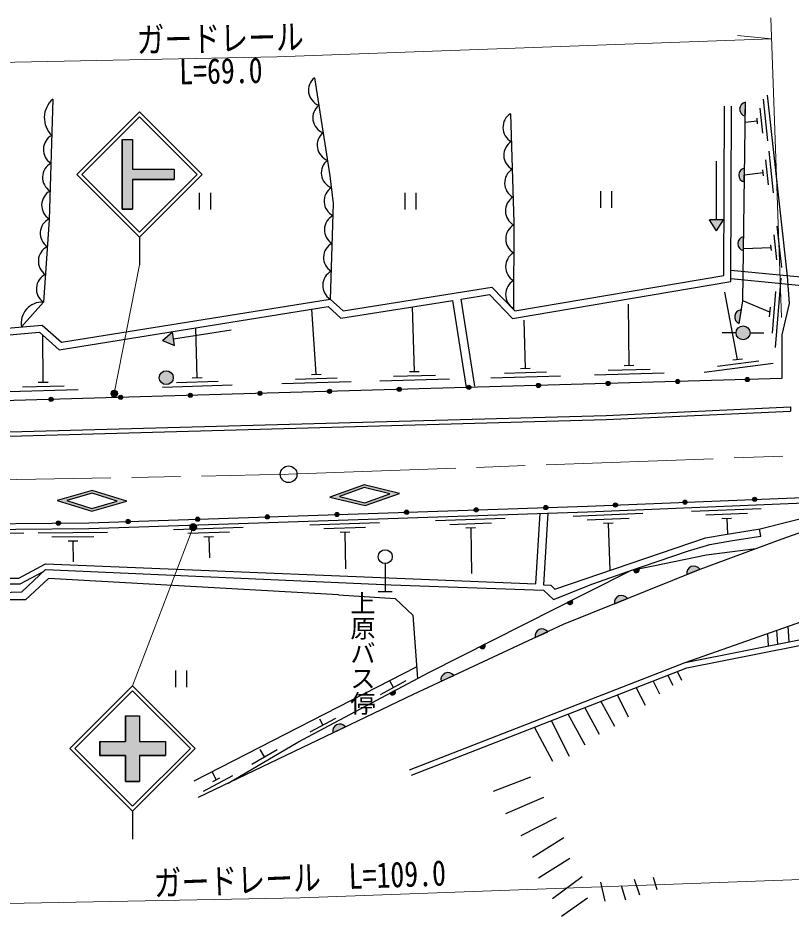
# Model space of a CAD drawing. Units: millimetres at full size, sheet at 1:1000; details may follow other scales. Extents: x 40000 to 680000, y 20000 to 380000.
# Drawn here: x 349910 to 405402, y 251530 to 316043 of the extents above; entities that cross this region are included whole.
import ezdxf
from ezdxf.enums import TextEntityAlignment as Align

# ---------------------------------------------------------------- set-up
doc = ezdxf.new("R2010")
doc.units = ezdxf.units.MM
doc.header["$LTSCALE"] = 1000
doc.linetypes.add('CHAIN', pattern=[18.5, 12, -1.5, 3.5, -1.5])
doc.linetypes.add('DASHED', pattern=[7.5, 6, -1.5])
for name, color, linetype, lineweight in [('M-BGD', 7, 'Continuous', 25), ('M-BMK', 2, 'CHAIN', 13), ('M-BMK-SRVR', 3, 'Continuous', 25), ('M-STR-HTXT', 7, 'Continuous', 13), ('M-STR-STRC', 7, 'Continuous', 25)]:
    doc.layers.add(name, color=color, linetype=linetype, lineweight=lineweight)
doc.layers.add('M-BMK-HTXT', color=7, linetype='Continuous')
doc.styles.add('@ＭＳ ゴシック', font='')
doc.styles.add('ＭＳ ゴシック', font='')
doc.styles.get('@ＭＳ ゴシック').set_extended_font_data('@MS Gothic')
doc.styles.get('ＭＳ ゴシック').set_extended_font_data('MS Gothic')

msp = doc.modelspace()

# ---------------------------------------------------------------- hatches: boundary and pattern name
at = {"layer": 'M-BGD'}
for points in [[(402115, 308992, -0.82183), (402129, 309983)], [(402050, 304260, -0.82183), (402064, 305250)], [(399561, 301546), (400061, 300746), (400561, 301546)], [(401983, 299333, -0.82183), (401996, 300324)], [(401684, 294096, -0.82183), (401835, 295075)], [(401458, 293421, -1), (402458, 293421, -0.41421), (401958, 292921, -0.41421)], [(360997, 293493), (360284, 292876), (361151, 292505)], [(360056, 290203, -1), (361056, 290203, -0.41421), (360556, 289703, -0.41421)], [(387422, 289651, -1), (387122, 289642, -1)], [(392420, 289792, -1), (392120, 289783, -1)], [(397418, 289932, -1), (397118, 289924, -1)], [(402416, 290073, -1), (402116, 290065, -1)], [(362432, 288943, -1), (362132, 288934, -1)], [(367430, 289087, -1), (367130, 289078, -1)], [(372428, 289228, -1), (372128, 289219, -1)], [(377426, 289369, -1), (377126, 289360, -1)], [(382424, 289510, -1), (382124, 289501, -1)], [(352436, 288650, -1), (352136, 288641, -1)], [(357434, 288796, -1), (357134, 288788, -1)], [(397642, 281253, -1), (397941, 281265, -1)], [(402637, 281456, -1), (402937, 281468, -1)], [(377655, 280535, -0.41421), (377799, 280690, -0.41421), (377954, 280545, -1)], [(382652, 280703, -0.41421), (382797, 280858, -0.41421), (382952, 280713, -1)], [(387649, 280870, -0.41421), (387794, 281025, -0.41421), (387949, 280880, -1)], [(392646, 281051, -1), (392945, 281063, -1)], [(357666, 279865, -0.41421), (357811, 280020, -0.41421), (357966, 279875, -1)], [(362663, 280032, -0.41421), (362808, 280187, -0.41421), (362963, 280042, -1)], [(367660, 280200, -0.41421), (367805, 280355, -0.41421), (367960, 280210, -1)], [(372657, 280368, -0.41421), (372802, 280522, -0.41421), (372957, 280378, -1)], [(352667, 279754, -0.41421), (352816, 279905, -0.41421), (352967, 279757, -1)], [(394489, 276476, -0.4608), (394341, 276205, -0.4608), (394096, 276394)], [(397927, 276067, -0.82183), (398845, 276438)], [(389695, 274231, -0.4608), (389622, 273931, -0.4608), (389337, 274050)], [(392736, 273966, -0.82183), (393655, 274338)], [(387039, 271536, -0.82183), (387937, 271954)], [(383418, 271060, -0.4608), (383345, 270759, -0.4608), (383060, 270879)], [(380287, 268391, -0.82183), (381186, 268809)], [(376970, 267737, -0.4608), (376903, 267435, -0.4608), (376615, 267548)], [(372516, 264689, -0.82183), (373409, 265118)]]:
    msp.add_hatch(color=256, dxfattribs=at).paths.add_polyline_path(points)
at = {"layer": 'M-STR-HTXT'}
for points in [[(357048, 289161, -0.41421), (356921, 288831, -0.41421), (356591, 288957, -1)], [(362259, 279362, -1), (362717, 279564, -1)]]:
    msp.add_hatch(color=256, dxfattribs=at).paths.add_polyline_path(points)
at = {"layer": 'M-STR-STRC'}
for points in [[(357382, 302303), (358132, 302303), (358132, 304428), (361132, 304428), (361132, 305178), (358132, 305178), (358132, 307303), (357382, 307303)], [(357637, 263058), (357637, 261198), (358637, 261198), (358637, 263058), (360497, 263058), (360497, 264058), (358638, 264058), (358638, 265918), (357638, 265918), (357638, 264058), (355777, 264058), (355777, 263058)]]:
    msp.add_hatch(color=256, dxfattribs=at).paths.add_polyline_path(points)
h = msp.add_hatch(color=256, dxfattribs=at)
h.paths.add_polyline_path([(355231, 282105), (352725, 281376), (355218, 280605), (357724, 281333)])
h.paths.add_polyline_path([(357028, 281339), (355220, 280805), (353421, 281370), (355229, 281905)], flags=16)
h = msp.add_hatch(color=256, dxfattribs=at)
h.paths.add_polyline_path([(374752, 282508), (372294, 281630), (374830, 281010), (377288, 281887)])
h.paths.add_polyline_path([(376593, 281851), (374819, 281209), (372989, 281666), (374763, 282308)], flags=16)

# ---------------------------------------------------------------- linework, layer by layer
at = {"layer": 'M-BGD'}
for p, q in [((402115, 308992), (402129, 309983)), ((403744, 307216), (403415, 310198)), ((403380, 307779), (403183, 309569)), ((402983, 308641), (402109, 308545)), ((403006, 308432), (402960, 308850)), ((404154, 303492), (403825, 306474)), ((403790, 304055), (403593, 305845)), ((400061, 301546), (400061, 305746)), ((402050, 304260), (402064, 305250)), ((403393, 304917), (402056, 304759)), ((403416, 304708), (403370, 305126)), ((362927, 303489), (362927, 302289)), ((363727, 303489), (363727, 302289)), ((377674, 303489), (377674, 302289)), ((378474, 303489), (378474, 302289)), ((391718, 303594), (391718, 302394)), ((392518, 303594), (392518, 302394)), ((400561, 301546), (399561, 301546)), ((400061, 300746), (399561, 301546)), ((400061, 300746), (400561, 301546)), ((404747, 298115), (404418, 301097)), ((401983, 299333), (401996, 300324)), ((404383, 298678), (404186, 300467)), ((403986, 299540), (401997, 299469)), ((404009, 299331), (403963, 299749)), ((404285, 292375), (404693, 297358)), ((401562, 291518), (400649, 296339)), ((404067, 293396), (404313, 296386)), ((382116, 289501), (381135, 295749)), ((382709, 289594), (381728, 295843)), ((393774, 291080), (393732, 295478)), ((403891, 294915), (401933, 295715)), ((371322, 290447), (370998, 295132)), ((378362, 290646), (378231, 295287)), ((401684, 294096), (401835, 295075)), ((403862, 294566), (403920, 295264)), ((386336, 290870), (386239, 294332)), ((361074, 292999), (365224, 293645)), ((362773, 290203), (362668, 293791)), ((351718, 289880), (351701, 293258)), ((360284, 292876), (360997, 293493)), ((361151, 292505), (360997, 293493)), ((401458, 293421), (400458, 293421)), ((402458, 293421), (403458, 293421)), ((360284, 292876), (361151, 292505)), ((393424, 291070), (394124, 291090)), ((399159, 290603), (404118, 291242)), ((400113, 291028), (403088, 291412)), ((401215, 291473), (401909, 291562)), ((370972, 290437), (371671, 290457)), ((376871, 290303), (379870, 290388)), ((378012, 290636), (378712, 290655)), ((383854, 290200), (388852, 290341)), ((384845, 290528), (387844, 290613)), ((385986, 290861), (386686, 290880)), ((391292, 290410), (396290, 290551)), ((392283, 290738), (395282, 290823)), ((351368, 289869), (352068, 289890)), ((360291, 289530), (365289, 289677)), ((361282, 289860), (364281, 289947)), ((362423, 290193), (363122, 290214)), ((368839, 289777), (373837, 289918)), ((369831, 290105), (372829, 290189)), ((375880, 289975), (380878, 290116)), ((349236, 289207), (354234, 289353)), ((350227, 289536), (353226, 289624)), ((392130, 287491), (405358, 288097)), ((392141, 287191), (405372, 287797)), ((405358, 288097), (405372, 287797)), ((335049, 285910), (392130, 287491)), ((335057, 285610), (392141, 287191)), ((403262, 280780), (398266, 280578)), ((384887, 280077), (379890, 279910)), ((394759, 280436), (389763, 280233)), ((393772, 280096), (390774, 279974)), ((402275, 280440), (399277, 280319)), ((401138, 280094), (400438, 280065)), ((400788, 280080), (400833, 278972)), ((366079, 279447), (361082, 279279)), ((375857, 279774), (370860, 279607)), ((374868, 279441), (371869, 279341)), ((383898, 279744), (380900, 279643)), ((382759, 279406), (382059, 279382)), ((382409, 279394), (382459, 276131)), ((392635, 279749), (391935, 279721)), ((392285, 279735), (392384, 276347)), ((350320, 279033), (345321, 278988)), ((356348, 279087), (351349, 279042)), ((355351, 278778), (352351, 278751)), ((365090, 279113), (362092, 279013)), ((363951, 278775), (363251, 278751)), ((363601, 278763), (363651, 277264)), ((373728, 279103), (373029, 279079)), ((373378, 279091), (373429, 276473)), ((403229, 278828), (403150, 279334)), ((354204, 278468), (353504, 278462)), ((353854, 278465), (353867, 276965)), ((376274, 276844), (376274, 274844)), ((394489, 276476), (394096, 276394)), ((397927, 276067), (398845, 276438)), ((375774, 274844), (376774, 274844)), ((389695, 274231), (389337, 274050)), ((392736, 273966), (393655, 274338)), ((405270, 271227), (405203, 272346)), ((387039, 271536), (387937, 271954)), ((403781, 270931), (403728, 271827)), ((404453, 271065), (404394, 272061)), ((383418, 271060), (383060, 270879)), ((361217, 269180), (361217, 267980)), ((362017, 269180), (362017, 267980)), ((362565, 261238), (378527, 269438)), ((397574, 268442), (397241, 269092)), ((375930, 267456), (377784, 268442)), ((380287, 268391), (381186, 268809)), ((395983, 267474), (395505, 268416)), ((396942, 268096), (396548, 268822)), ((376970, 267737), (376615, 267548)), ((376857, 267949), (376632, 268372)), ((394945, 266661), (394282, 267939)), ((393726, 265813), (392953, 267421)), ((391649, 264570), (390604, 266505)), ((392753, 265139), (391757, 266955)), ((390620, 263795), (389403, 266037)), ((370877, 264767), (372731, 265753)), ((371804, 265260), (371579, 265684)), ((388191, 265565), (389465, 263006)), ((372516, 264689), (373409, 265118)), ((388311, 262621), (386989, 265096)), ((366706, 262437), (368515, 263503)), ((367610, 262970), (367306, 263487)), ((363224, 260507), (365342, 261637)), ((364142, 261337), (363844, 261895)), ((363895, 261205), (364389, 261468)), ((386690, 261515), (384010, 260466)), ((387627, 260053), (384906, 258872)), ((388551, 258577), (385997, 257281)), ((389091, 257147), (386843, 255728)), ((387272, 254267), (389531, 255677)), ((388274, 252786), (390409, 254359)), ((395805, 253419), (395519, 254288)), ((392067, 252587), (391758, 253961)), ((393547, 252674), (393234, 253691)), ((394558, 253021), (394160, 254155)), ((388928, 251530), (390788, 252847))]:
    msp.add_line(p, q, dxfattribs=at)
for points in [[(371184, 311748), (372294, 304711), (372537, 302714), (372324, 295852)], [(403684, 310495), (405116, 297505), (405266, 295529), (404732, 293279), (404732, 290139)], [(310787, 290835), (319461, 291467), (327474, 292162), (328732, 291651), (336842, 293250), (338234, 292814), (351636, 293985), (353032, 292746), (372324, 295852), (373253, 295002), (383932, 296700), (385578, 295002), (400573, 297542), (400626, 309700)], [(352410, 310207), (352149, 301531), (351733, 295629), (350155, 293855)], [(381728, 295843), (383753, 296166), (385403, 294465), (401071, 297120), (401126, 309698)], [(401684, 294096), (401933, 295715), (402129, 309983)], [(385263, 309168), (385499, 301340), (385476, 295107)], [(310858, 290339), (319501, 290968), (327398, 291654), (328682, 291131), (336814, 292734), (338179, 292307), (351465, 293468), (352878, 292215), (372165, 295320), (373093, 294470), (381135, 295749)], [(404732, 290139), (404732, 290139), (365289, 289026), (332295, 288060)], [(332820, 279529), (343356, 279609), (344469, 279680), (354988, 279775), (390786, 280975), (408652, 281699), (415320, 281699), (439724, 282667)], [(344023, 278663), (344068, 278800), (344162, 278939), (344314, 279145), (344494, 279280), (354997, 279375), (390801, 280576), (408660, 281299), (415328, 281299), (442666, 282383)], [(387943, 280480), (387636, 275329), (388158, 275300), (388455, 275011), (399274, 278691), (400672, 278947), (403187, 279339), (407158, 280360), (409910, 280451), (411614, 280642), (413738, 281299)], [(344023, 278663), (344022, 274406), (346806, 275803), (349961, 275792), (351897, 276824), (387072, 275382), (387394, 280461)], [(362878, 260066), (378310, 267470), (389076, 272485), (398880, 276452), (404777, 278618), (409910, 280451)], [(322090, 274918), (322401, 273871), (331662, 272758), (339843, 272158), (343808, 272000), (347114, 274726), (350179, 274815), (351874, 276414), (376705, 275327), (387643, 274949), (388348, 274276), (391167, 275385), (393756, 276295), (397965, 277748), (399568, 278210), (401204, 278509), (403229, 278828)], [(364992, 261080), (369992, 264025), (379409, 269034), (390822, 274800), (393955, 276364), (395514, 276692), (399342, 277481), (402885, 277923)], [(397806, 269742), (418099, 276885), (418703, 276914), (418908, 270110)], [(343905, 273901), (346900, 275403), (350060, 275392), (351737, 276285)], [(372912, 274596), (352110, 275774), (350459, 274240), (347391, 274240), (344508, 271524), (329034, 272485), (328565, 270644), (330155, 269943), (345471, 256052)], [(372912, 274596), (376974, 274330), (378262, 273146), (378587, 268597)], [(378010, 262025), (397806, 269742), (418743, 273908), (420427, 274164), (442703, 272712), (455496, 271813), (461510, 268561)], [(378156, 261653), (397919, 269357), (418812, 273514), (420444, 273762), (442676, 272313), (455382, 271420), (461319, 268209)]]:
    msp.add_lwpolyline(points, dxfattribs=at)
at = {"layer": 'M-BGD', "linetype": 'DASHED'}
for points in [[(412425, 296795), (408720, 297170), (404569, 297556), (401074, 297899)], [(412675, 296172), (408662, 296573), (404512, 296959), (401072, 297296)]]:
    msp.add_lwpolyline(points, dxfattribs=at)
at = {"layer": 'M-BGD'}
for centre, radius in [((401958, 293421), 500), ((360556, 290203), 500), ((387272, 289646), 150), ((392270, 289787), 150), ((397268, 289928), 150), ((402266, 290069), 150), ((362282, 288938), 150), ((367280, 289083), 150), ((372278, 289224), 150), ((377276, 289364), 150), ((382274, 289505), 150), ((352286, 288646), 150), ((357284, 288792), 150), ((397791, 281259), 150), ((402787, 281462), 150), ((377804, 280540), 150), ((382802, 280708), 150), ((387799, 280875), 150), ((392796, 281057), 150), ((357816, 279870), 150), ((362813, 280037), 150), ((367810, 280205), 150), ((372807, 280373), 150), ((352817, 279755), 150), ((376274, 277344), 500)]:
    msp.add_circle(centre, radius, dxfattribs=at)
for centre, radius, start, end in [((371921, 310852), 1160, 129.45264, 248.48226), ((353561, 308873), 1762, 130.78126, 225.77757), ((372233, 308876), 1160, 129.45264, 248.48226), ((402220, 309486), 505, 100.38629, 258.04448), ((385881, 308186), 1160, 122.21192, 241.24155), ((372545, 306901), 1160, 129.45264, 248.48226), ((352890, 306592), 1160, 118.76461, 237.79423), ((385942, 306187), 1160, 122.21192, 241.24155), ((372838, 304916), 1156, 128.44556, 247.71745), ((352830, 304593), 1160, 118.76461, 237.79423), ((386002, 304188), 1160, 122.21192, 241.24155), ((402155, 304754), 505, 100.38629, 258.04448), ((352770, 302594), 1160, 118.76461, 237.79423), ((373043, 302880), 1160, 123.65932, 242.69722), ((386058, 302188), 1159, 122.00282, 241.12895), ((352669, 300575), 1159, 116.49632, 235.62234), ((373068, 300831), 1160, 118.70319, 237.73281), ((386083, 300171), 1160, 120.27423, 239.30385), ((402088, 299827), 505, 100.38629, 258.04448), ((352531, 298580), 1160, 116.44971, 235.47933), ((373006, 298832), 1160, 118.70319, 237.73281), ((386076, 298171), 1160, 120.27423, 239.30385), ((352390, 296585), 1160, 116.44971, 235.47933), ((372944, 296833), 1160, 118.70319, 237.73281), ((386069, 296171), 1160, 120.27423, 239.30385), ((351651, 294113), 1518, 86.90936, 189.77306), ((401856, 294571), 505, 92.43058, 250.08877), ((394299, 276404), 203, 182.90187, 20.82526), ((398423, 276162), 505, 33.2053, 190.86349), ((389530, 274112), 203, 197.84302, 35.7664), ((393232, 274061), 505, 33.2053, 190.86349), ((387530, 271656), 505, 36.14786, 193.80605), ((383253, 270941), 203, 197.84302, 35.7664), ((380778, 268511), 505, 36.14786, 193.80605), ((376807, 267614), 203, 199.05024, 36.97363), ((373005, 264816), 505, 36.8015, 194.45969)]:
    msp.add_arc(centre, radius, start, end, dxfattribs=at)
at = {"layer": 'M-BMK'}
msp.add_lwpolyline([(72382, 299566), (170897, 283933), (179622, 282574), (196438, 280890), (210483, 279946), (221941, 279585), (235861, 279613), (269737, 280357), (344582, 282778), (369339, 283262), (468500, 286894), (500955, 288561), (546149, 290989), (567965, 292011)], dxfattribs=at)
at = {"layer": 'M-BMK-SRVR'}
msp.add_circle((369339, 283262), 600, dxfattribs=at)
at = {"layer": 'M-STR-HTXT'}
for p, q in [((404715, 294531), (403959, 316043)), ((404011, 314541), (401569, 314793)), ((356819, 289059), (358633, 298304)), ((362488, 279463), (358137, 268058))]:
    msp.add_line(p, q, dxfattribs=at)
for points in [[(331663, 312364), (343804, 312757), (368496, 313240), (404011, 314541)], [(334088, 251996), (345372, 252361), (370193, 252847), (440722, 255430)]]:
    msp.add_lwpolyline(points, dxfattribs=at)
for centre in [(356819, 289059), (362488, 279463)]:
    msp.add_circle(centre, 250, dxfattribs=at)
at = {"layer": 'M-STR-STRC'}
for p, q in [((354133, 304804), (358633, 309304)), ((363133, 304804), (358633, 309304)), ((354487, 304804), (358633, 308951)), ((362780, 304804), (358633, 308951)), ((357382, 307303), (358132, 307303)), ((357382, 307303), (357382, 302303)), ((358132, 307303), (358132, 305178)), ((358132, 305178), (361132, 305178)), ((361132, 305178), (361132, 304428)), ((354133, 304804), (358633, 300303)), ((354487, 304804), (358633, 300657)), ((358633, 300657), (362780, 304804)), ((358633, 300304), (363133, 304804)), ((358132, 304428), (361132, 304428)), ((358132, 304428), (358132, 302303)), ((357382, 302303), (358132, 302303)), ((358633, 300303), (358633, 298304)), ((353637, 263558), (358137, 268058)), ((362637, 263558), (358137, 268058)), ((353990, 263558), (358137, 267705)), ((362283, 263558), (358137, 267705)), ((357638, 265918), (358638, 265918)), ((357638, 265918), (357638, 264058)), ((358638, 265918), (358638, 264058)), ((355777, 264058), (357638, 264058)), ((355777, 264058), (355777, 263058)), ((358638, 264058), (360497, 264058)), ((360497, 264058), (360497, 263058)), ((353637, 263558), (358137, 259058)), ((353990, 263558), (358137, 259411)), ((358137, 259411), (362283, 263558)), ((358137, 259058), (362637, 263558)), ((355777, 263058), (357637, 263058)), ((357637, 263058), (357637, 261198)), ((358637, 263058), (358637, 261198)), ((358637, 263058), (360497, 263058)), ((357637, 261198), (358637, 261198)), ((358137, 259058), (358137, 257058))]:
    msp.add_line(p, q, dxfattribs=at)
for points in [[(357382, 307303), (358132, 307303), (358132, 305178), (361132, 305178), (361132, 304428), (358132, 304428), (358132, 302303), (357382, 302303)], [(355218, 280605), (357724, 281333), (355231, 282105), (352725, 281376)], [(374830, 281010), (377288, 281887), (374752, 282508), (372294, 281630)], [(374819, 281209), (376593, 281851), (374763, 282308), (372989, 281666)], [(355220, 280805), (357028, 281339), (355229, 281905), (353421, 281370)], [(355777, 264058), (357638, 264058), (357638, 265918), (358638, 265918), (358638, 264058), (360497, 264058), (360497, 263058), (358637, 263058), (358637, 261198), (357637, 261198), (357637, 263058), (355777, 263058)]]:
    msp.add_lwpolyline(points, close=True, dxfattribs=at)

# ---------------------------------------------------------------- texts
at = {"layer": 'M-BMK-HTXT', "style": '@ＭＳ ゴシック'}
msp.add_text('上原バス停', height=1320, rotation=270, dxfattribs=at).set_placement((374650, 274918), align=Align.MIDDLE_LEFT)
at = {"layer": 'M-STR-HTXT', "style": 'ＭＳ ゴシック', "width": 0.8}
for s, rotation, p in [('ガードレール', 1.121, (364457, 313109)), ('ガードレール\u3000L=109.0', 2.097, (370195, 252795))]:
    msp.add_text(s, height=1833, rotation=rotation, dxfattribs=at).set_placement(p, align=Align.BOTTOM_CENTER)
msp.add_text('L=69.0', height=1833, rotation=1.121, dxfattribs=at).set_placement((364456, 313161), align=Align.TOP_CENTER)

doc.saveas('drawing.dxf')
